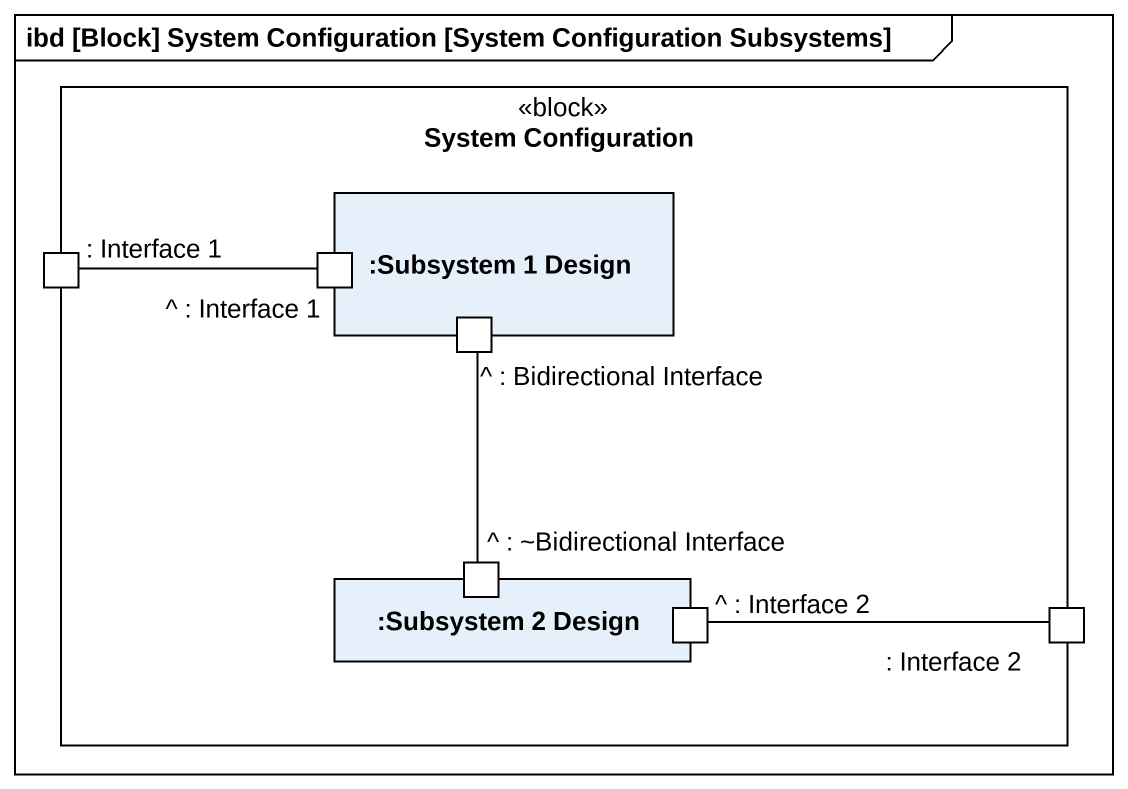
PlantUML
@startuml
mainframe ibd [Block] System Configuration [System Configuration Subsystems]
rectangle "System Configuration" as System_Configuration <<block>> {
  rectangle ":Subsystem 1 Design" as Subsystem_1_Design {
    port "^ : Interface 1" as Interface_1_2
    port "^ : Bidirectional Interface" as Bidirectional_Interface
  }
  port ": Interface 1" as Interface_1
  rectangle ":Subsystem 2 Design" as Subsystem_2_Design {
    port "^ : ~Bidirectional Interface" as Bidirectional_Interface_2
    port "^ : Interface 2" as Interface_2
  }
  port ": Interface 2" as Interface_2_2
}
Interface_1_2 -left- Interface_1
Bidirectional_Interface_2 -up- Bidirectional_Interface
Interface_2 -right- Interface_2_2
@enduml
